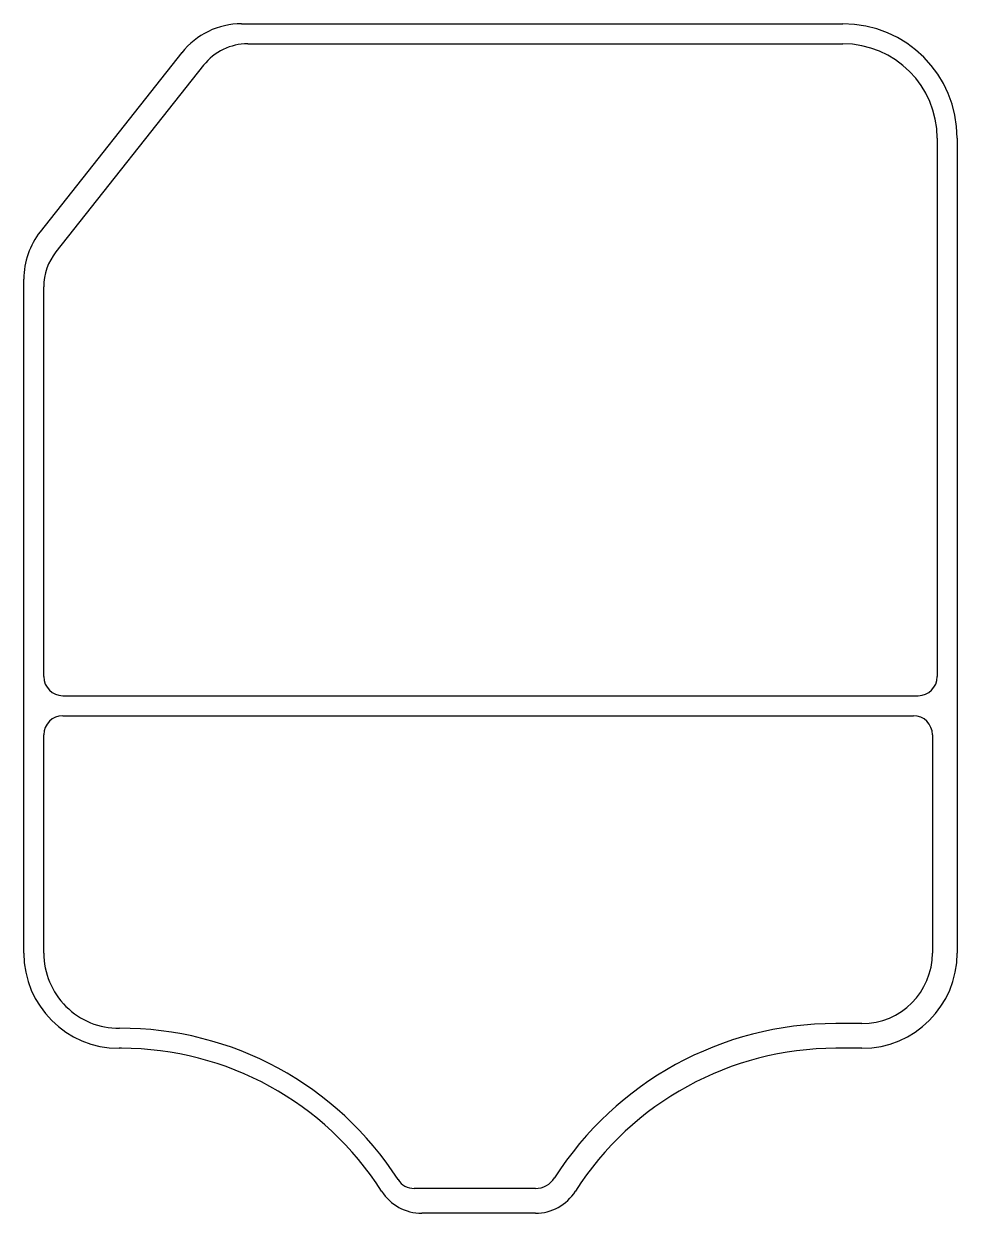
# Model space of a CAD drawing. Header units: metres. Extents: x 0 to 98, y 0 to 125.
import ezdxf

# ---------------------------------------------------------------- set-up
doc = ezdxf.new("R2010")
doc.units = ezdxf.units.M

msp = doc.modelspace()

# ---------------------------------------------------------------- linework, layer by layer
for p, q in [((22.87, 124.8), (86, 124.8)), ((23.51, 122.7), (86, 122.7)), ((16.6, 121.77), (1.73, 102.98)), ((16.6, 121.77), (16.6, 121.77)), ((18.88, 120.46), (3.37, 100.87)), ((18.88, 120.46), (18.88, 120.46)), ((95.9, 112.8), (95.9, 56.3)), ((98, 112.8), (98, 27.3)), ((1.73, 102.98), (1.73, 102.98)), ((3.37, 100.87), (3.37, 100.87)), ((0, 27.3), (0, 98.02)), ((2.1, 56.3), (2.1, 97.21)), ((4.1, 54.3), (93.9, 54.3)), ((4.1, 52.2), (93.4, 52.2)), ((2.1, 27.3), (2.1, 50.2)), ((95.4, 50.2), (95.4, 27.3)), ((10.05, 19.4), (10.05, 19.4)), ((88, 19.9), (85.25, 19.9)), ((85.25, 19.9), (85.25, 19.9)), ((10.25, 17.3), (10, 17.3)), ((10, 17.3), (10, 17.3)), ((10.25, 17.3), (10.25, 17.3)), ((88, 17.3), (85.25, 17.3)), ((85.25, 17.3), (85.25, 17.3)), ((39.29, 3.52), (39.29, 3.52)), ((53.71, 2.6), (40.98, 2.6)), ((55.73, 3.71), (55.73, 3.71)), ((37.57, 2.31), (37.57, 2.31)), ((57.92, 2.31), (57.92, 2.31)), ((53.71, 0), (41.79, 0))]:
    msp.add_line(p, q)
for centre, radius, start, end in [((22.87, 116.8), 8, 90, 141.6325), ((86, 112.8), 12, 0, 90), ((23.51, 116.8), 5.9, 90, 141.6325), ((86, 112.8), 9.9, 0, 90), ((8, 98.02), 8, 141.6325, 180), ((8, 97.21), 5.9, 141.6325, 180), ((4.1, 56.3), 2, 180, 270), ((93.9, 56.3), 2, 270, 0), ((4.1, 50.2), 2, 90, 180), ((93.4, 50.2), 2, 0, 90), ((10, 27.3), 10, 180, 270), ((10, 27.3), 7.9, 180, 270.3348), ((88, 27.3), 7.4, 270, 0), ((88, 27.3), 10, 270, 0), ((10.25, -15.1), 34.5, 32.6643, 90.3348), ((85.25, -15.1), 35, 90, 147.4909), ((10.25, -15.1), 32.4, 32.5091, 90), ((85.25, -15.1), 32.4, 90, 147.4909), ((40.98, 4.6), 2, 212.6643, 270), ((53.71, 5), 2.4, 270, 327.4909), ((41.79, 5), 5, 212.5091, 270), ((53.71, 5), 5, 270, 327.4909)]:
    msp.add_arc(centre, radius, start, end)

doc.saveas('drawing.dxf')
